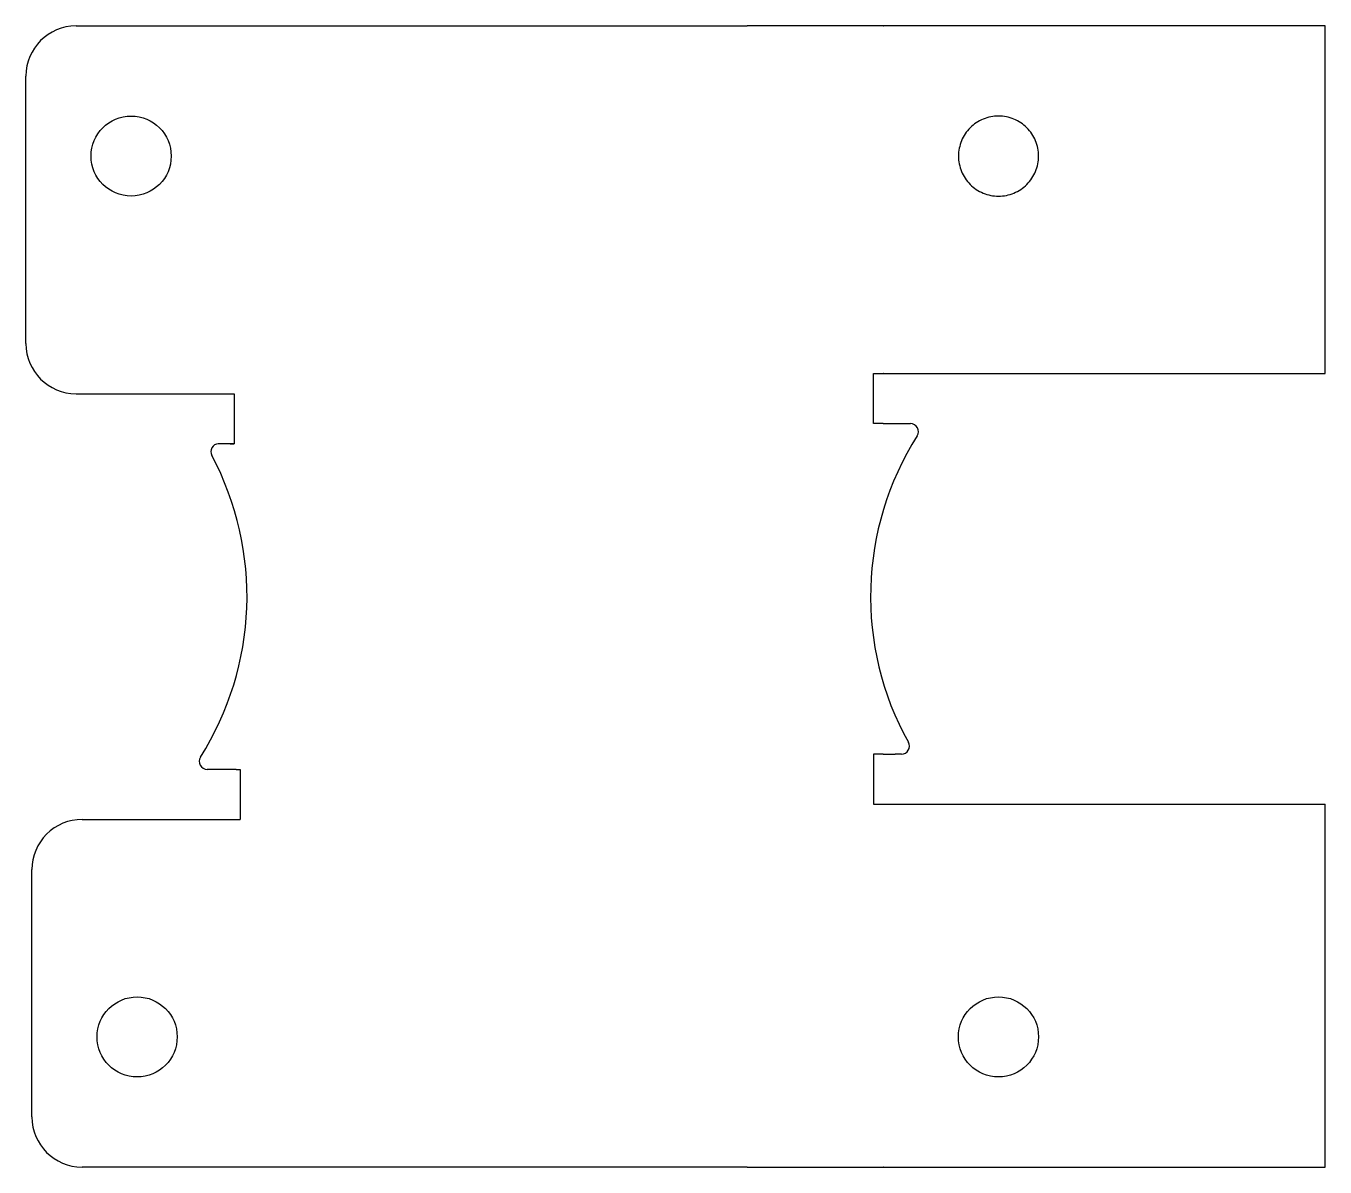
# Model space of a CAD drawing. Header units: millimetres. Extents: x 70 to 199, y 96 to 210.
import ezdxf

# ---------------------------------------------------------------- set-up
doc = ezdxf.new("R2010")
doc.units = ezdxf.units.MM
doc.layers.add('C05858-B', color=7, linetype='Continuous')

msp = doc.modelspace()

# ---------------------------------------------------------------- linework, layer by layer
at = {"layer": 'C05858-B', "color": 7, "linetype": 'Continuous'}
for p, q in [((74.53, 209.83), (90.33, 209.83)), ((90.33, 209.83), (103.93, 209.83)), ((103.93, 209.83), (141.53, 209.83)), ((103.93, 209.83), (103.93, 209.83)), ((141.54, 209.83), (141.53, 209.83)), ((155.13, 209.83), (141.54, 209.83)), ((155.13, 209.83), (155.14, 209.83)), ((189.23, 209.83), (155.14, 209.83)), ((189.23, 209.83), (189.24, 209.83)), ((199.24, 209.83), (189.24, 209.83)), ((199.24, 175.11), (199.24, 209.83)), ((69.53, 178.09), (69.53, 204.83)), ((154.14, 170.11), (154.14, 175.11)), ((154.14, 175.11), (155.13, 175.11)), ((155.14, 175.11), (155.13, 175.11)), ((155.14, 175.11), (189.23, 175.11)), ((189.24, 175.11), (189.23, 175.11)), ((189.24, 175.11), (199.24, 175.11)), ((74.53, 173.09), (90.33, 173.09)), ((90.33, 173.09), (90.33, 168.09)), ((155.13, 170.11), (154.14, 170.11)), ((155.13, 170.11), (156.73, 170.11)), ((155.13, 170.11), (155.13, 170.11)), ((156.73, 170.11), (156.73, 170.1)), ((156.73, 170.1), (157.84, 170.1)), ((89.93, 168.09), (88.73, 168.09)), ((88.73, 168.09), (88.73, 168.09)), ((90.33, 168.09), (89.22, 168.09)), ((90.33, 168.09), (89.22, 168.09)), ((89.93, 168.09), (89.93, 168.09)), ((89.93, 168.09), (90.33, 168.09)), ((154.14, 137.07), (154.14, 132.07)), ((155.13, 137.07), (154.14, 137.07)), ((155.13, 137.07), (155.13, 137.07)), ((155.13, 137.07), (156.33, 137.07)), ((156.94, 137.07), (156.33, 137.07)), ((156.33, 137.07), (156.33, 137.07)), ((89.33, 135.56), (87.63, 135.56)), ((89.33, 135.56), (89.33, 135.55)), ((89.82, 135.55), (89.33, 135.55)), ((90.53, 135.55), (89.82, 135.55)), ((90.53, 135.55), (90.93, 135.55)), ((90.93, 135.55), (90.93, 130.55)), ((154.14, 132.07), (155.13, 132.07)), ((155.13, 132.07), (155.14, 132.07)), ((155.14, 132.07), (189.23, 132.07)), ((189.23, 132.07), (189.24, 132.07)), ((189.24, 132.07), (199.24, 132.07)), ((199.24, 95.83), (199.24, 132.07)), ((75.13, 130.55), (90.93, 130.55)), ((70.13, 100.83), (70.13, 125.55)), ((90.93, 95.83), (75.13, 95.83)), ((103.93, 95.83), (90.93, 95.83)), ((141.53, 95.83), (103.93, 95.83)), ((103.93, 95.83), (103.93, 95.83)), ((141.53, 95.83), (141.54, 95.83)), ((141.54, 95.83), (155.13, 95.83)), ((155.14, 95.83), (155.13, 95.83)), ((155.14, 95.83), (189.23, 95.83)), ((189.24, 95.83), (189.23, 95.83)), ((189.24, 95.83), (199.24, 95.83))]:
    msp.add_line(p, q, dxfattribs=at)
for centre in [(80.03, 196.83), (80.63, 108.83), (166.63, 108.83)]:
    msp.add_circle(centre, 4, dxfattribs=at)
for centre, radius, start, end in [((74.53, 204.83), 5, 90, 180), ((74.53, 178.09), 5, 180, 270), ((157.84, 169.3), 0.8, 327.6644, 90), ((183.86, 152.83), 30, 147.6644, 209.0513), ((88.8, 167.3), 0.8, 94.6124, 208.0115), ((61.6, 152.83), 30, 327.6644, 28.0115), ((156.94, 137.87), 0.8, 270, 29.0513), ((87.63, 136.36), 0.8, 147.6644, 270), ((75.13, 125.55), 5, 90.0041, 180.0041), ((75.13, 100.83), 5, 180.0041, 270.0041)]:
    msp.add_arc(centre, radius, start, end, dxfattribs=at)
msp.add_open_spline([(166.64, 192.83), (166.11, 192.83), (165.07, 193.04), (163.73, 193.93), (162.85, 195.26), (162.53, 196.83), (162.85, 198.4), (163.73, 199.73), (165.07, 200.62), (166.64, 200.93), (168.21, 200.62), (169.54, 199.73), (170.43, 198.4), (170.74, 196.83), (170.43, 195.26), (169.54, 193.93), (168.21, 193.04), (167.16, 192.83), (166.64, 192.83)], degree=3, dxfattribs=at)

doc.saveas('drawing.dxf')
